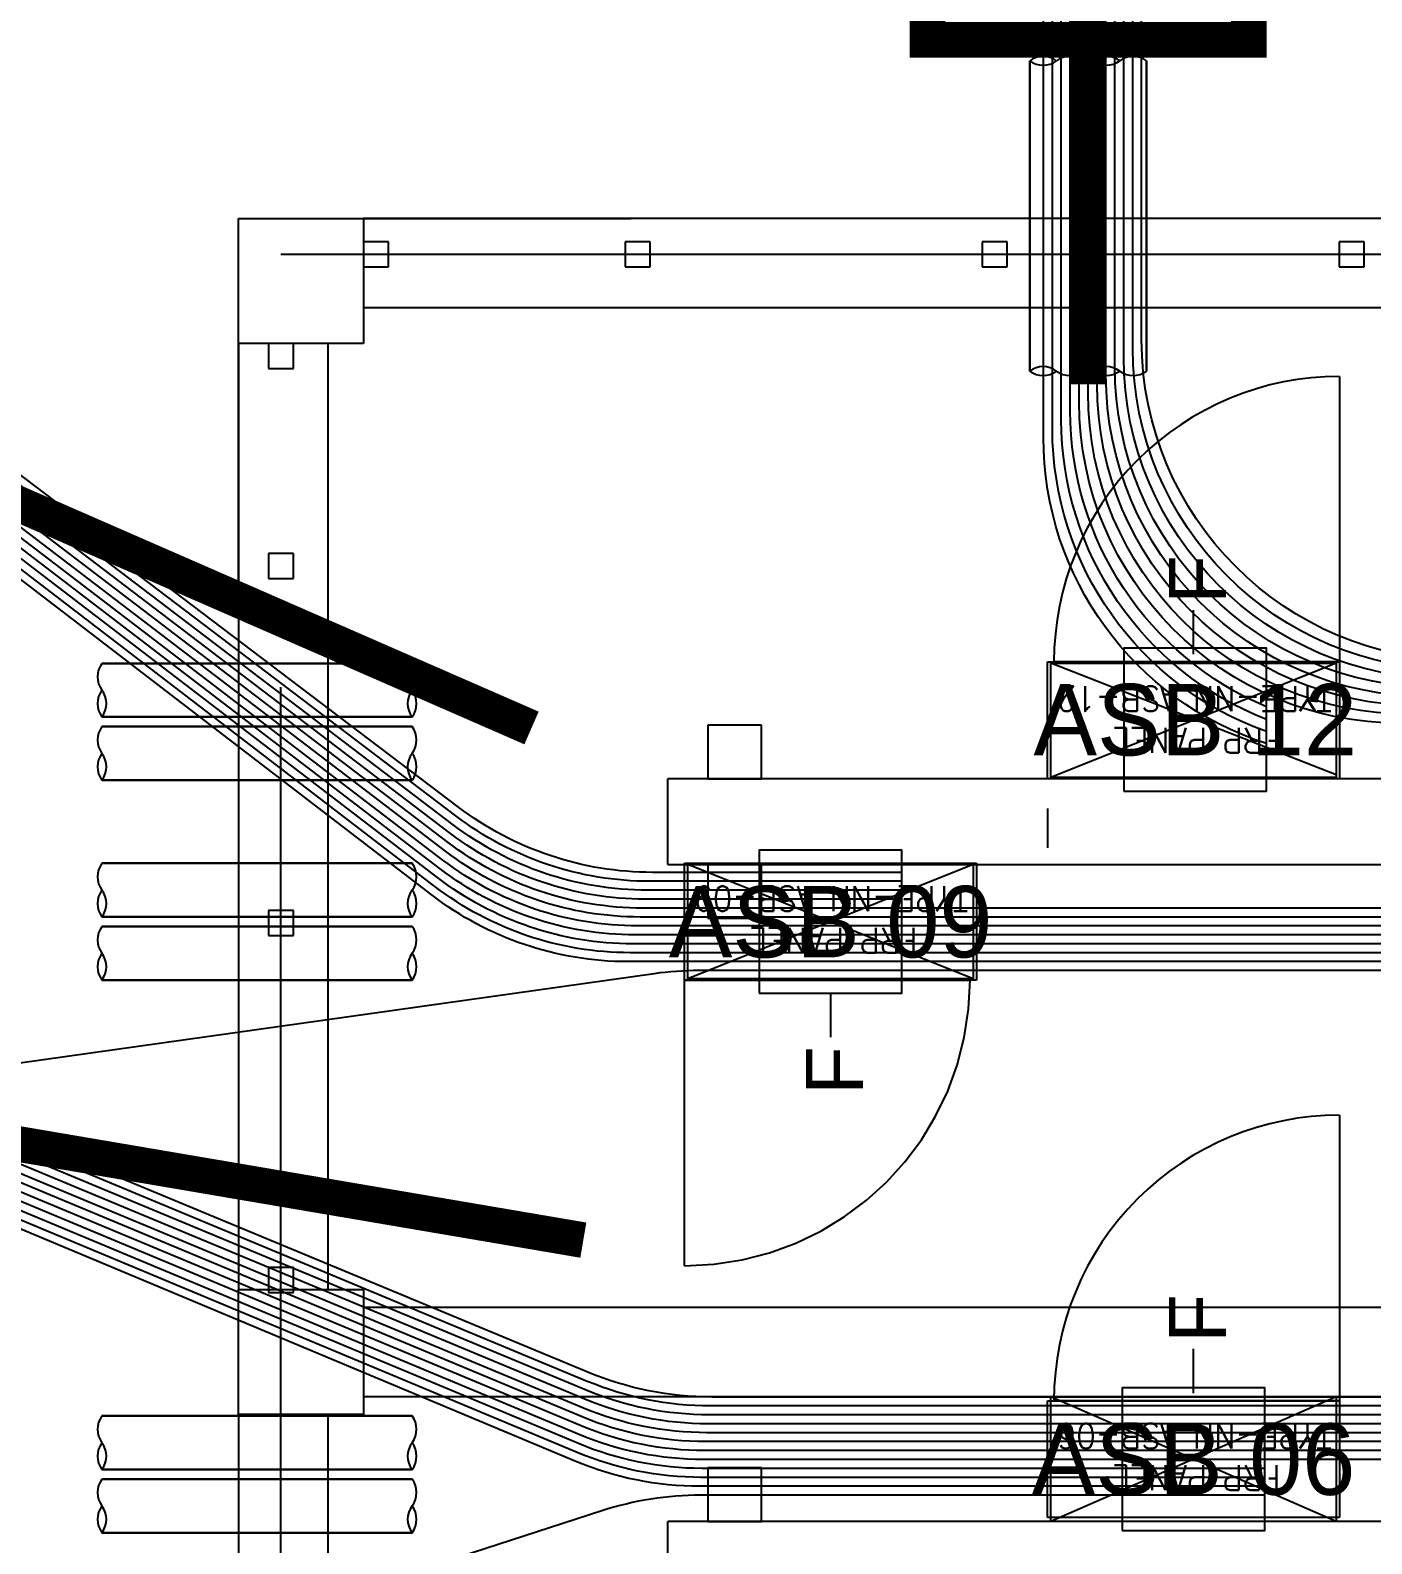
# Model space of a CAD drawing. Header units: metres. Extents: x 530797 to 531186, y 2675277 to 2675619.
# Drawn here: x 530979.702 to 530983.461, y 2675492.487 to 2675496.726 of the extents above; entities that cross this region are included whole.
import ezdxf
from ezdxf.enums import TextEntityAlignment as Align

# ---------------------------------------------------------------- set-up
doc = ezdxf.new("R2010")
doc.units = ezdxf.units.M
for name, pattern in [('DASHED', [0.75, 0.5, -0.25]), ('DASHED2', [0.375, 0.25, -0.125]), ('PHANTOM', [63.50000000000001, 31.75, -6.35, 6.35, -6.35, 6.35, -6.35])]:
    doc.linetypes.add(name, pattern=pattern)
for name, color, linetype in [('1', 5, 'Continuous'), ('Excavation', 7, 'Continuous'), ('IDT', 7, 'Continuous'), ('LT Cable(AG) INV to LT Panel BL-08', 2, 'Continuous'), ('Trench (AC)-BL08', 14, 'Continuous')]:
    doc.layers.add(name, color=color, linetype=linetype)
doc.styles.add('Arial', font='arial.ttf')
doc.styles.add('RomanS', font='romans.shx')
doc.styles.get("Standard").update_dxf_attribs({"font": 'Adani Regular.ttf'})

# ---------------------------------------------------------------- blocks, each defined once
blk = doc.blocks.new('ASB')
at = {"layer": '1', "color": 5}
blk.add_lwpolyline([(-0.2, -0.2), (0.2, -0.2), (0.2, 0.2), (-0.2, 0.2)], close=True, dxfattribs=at)
at = {"layer": '1', "color": 7}
blk.add_attdef('ID', text='', height=0.2, dxfattribs=at).set_placement((0, 0), align=Align.MIDDLE_CENTER)
blk = doc.blocks.new('IDT')
at = {"layer": 'IDT', "color": 8, "linetype": 'PHANTOM', "ltscale": 0.25}
for p, q in [((33.78305947702646, 18.31032447560767), (33.78305947702646, 9.160324475607581)), ((33.78305947702646, 9.160324475607581), (25.63305947702636, 9.160324475607581))]:
    blk.add_line(p, q, dxfattribs=at)
at = {"layer": 'IDT', "color": 8}
for p, q in [((33.6520331057757, 12.4101457710284), (33.6520331057757, 15.06014577102826)), ((33.9020331057757, 12.4101457710284), (33.9020331057757, 15.06014577102826)), ((32.69925086083848, 12.9496635550712), (32.69925086083848, 12.70966355596477)), ((26.80203310577579, 12.70966355596477), (32.69924909500176, 12.70966355596477)), ((30.81703310577566, 12.69840466349649), (31.63503310577542, 12.69840466349649)), ((30.81703310577566, 12.37140466349649), (30.81703310577566, 12.69840466349649)), ((30.82603310577568, 12.36014577102844), (30.82603310577568, 12.70966355596477)), ((30.82603310577568, 12.70966355596477), (31.62603310577586, 12.70966355596477)), ((30.82603310577568, 12.36014577102844), (31.62603310577586, 12.70966355596477)), ((30.82603310577568, 12.70966355596477), (31.62603310577586, 12.36014577102844)), ((31.62603310577586, 12.70966355596477), (31.62603310577586, 12.36014577102844)), ((31.63503310577542, 12.69840466349649), (31.63503310577542, 12.37140466349649)), ((32.43692632624405, 12.70965851179255), (32.43692632624405, 12.55965851179269)), ((32.58692632624414, 12.70965851179255), (32.43692632624405, 12.70965851179255)), ((32.58692632624414, 12.55965851179269), (32.58692632624414, 12.70965851179255)), ((32.43692632624405, 12.55965851179269), (32.58692632624414, 12.55965851179269)), ((33.55203310577579, 12.06014577102826), (33.55203310577579, 12.4101457710284)), ((33.55203310577579, 12.4101457710284), (33.9020331057757, 12.4101457710284)), ((33.9020331057757, 12.4101457710284), (33.9020331057757, 12.06014577102826)), ((29.9020331057757, 12.36014577102844), (33.55203310577579, 12.36014577102844)), ((31.63503310577542, 12.37140466349649), (30.81703310577566, 12.37140466349649)), ((31.62603310577586, 12.36014577102844), (30.82603310577568, 12.36014577102844)), ((29.9020331057757, 12.11014577102844), (33.55203310577579, 12.11014577102844)), ((33.9020331057757, 12.06014577102826), (33.55203310577579, 12.06014577102826)), ((33.6520331057757, 9.410145771028397), (33.6520331057757, 12.06014577102826)), ((33.7480594770266, 12.06854747735485), (33.7480594770266, 11.99854747735469)), ((33.81805947702631, 12.06854747735485), (33.7480594770266, 12.06854747735485)), ((33.81805947702631, 11.99854747735469), (33.81805947702631, 12.06854747735485)), ((33.9020331057757, 9.410145771028397), (33.9020331057757, 12.06014577102826)), ((33.7480594770266, 11.99854747735469), (33.81805947702631, 11.99854747735469)), ((31.83392632624444, 11.19316355596482), (32.65192632624419, 11.19316355596482)), ((31.83392632624444, 10.86616355596482), (31.83392632624444, 11.19316355596482)), ((32.65192632624419, 11.19316355596482), (32.65192632624419, 10.86616355596482)), ((31.84292632624445, 10.86966355596462), (31.84292632624445, 11.18966355596478)), ((31.84292632624445, 11.18966355596478), (32.64292632624418, 11.18966355596478)), ((31.84292632624445, 10.86966355596462), (32.64292632624418, 11.18966355596478)), ((31.84292632624445, 11.18966355596478), (32.64292632624418, 10.86966355596485)), ((32.64292632624418, 11.18966355596478), (32.64292632624418, 10.86966355596485)), ((33.7480594770266, 11.06854747735485), (33.7480594770266, 10.99854747735469)), ((33.81805947702631, 11.06854747735485), (33.7480594770266, 11.06854747735485)), ((33.81805947702631, 10.99854747735469), (33.81805947702631, 11.06854747735485)), ((32.4369263262445, 11.0196585117925), (32.4369263262445, 10.86965851179264)), ((32.58692632624414, 11.0196585117925), (32.4369263262445, 11.0196585117925)), ((32.58692632624414, 10.86965851179264), (32.58692632624414, 11.0196585117925)), ((33.7480594770266, 10.99854747735469), (33.81805947702631, 10.99854747735469)), ((32.69924909500176, 10.86966355596462), (26.80203310577579, 10.86965851179286)), ((32.65192632624419, 10.86616355596482), (31.83392632624444, 10.86616355596482)), ((32.64292632624418, 10.86966355596485), (31.84292632624445, 10.86966355596462)), ((32.4369263262445, 10.86965851179264), (32.58692632624414, 10.86965851179264)), ((32.69925243467858, 10.86966355596758), (32.69925243467858, 10.62966355685978)), ((31.63518662643108, 10.71242244929829), (31.63518662643108, 10.8226436008905)), ((26.80203310577579, 10.62966355685978), (32.69924909500176, 10.62966355685978)), ((30.81703310577566, 10.62928158855436), (31.63503310577542, 10.62928158855436)), ((30.81703310577566, 10.30228158855437), (30.81703310577566, 10.62928158855436)), ((30.82603310577568, 10.3057815885544), (30.82603310577568, 10.62578158855433)), ((30.82603310577568, 10.62578158855433), (31.62603310577586, 10.62578158855433)), ((30.82603310577568, 10.3057815885544), (31.62603310577586, 10.62578158855433)), ((30.82603310577568, 10.61801765194389), (31.62603310577586, 10.3057815885544)), ((31.62603310577586, 10.62578158855433), (31.62603310577586, 10.3057815885544)), ((31.63503310577542, 10.62928158855436), (31.63503310577542, 10.30228158855437)), ((32.4369263262445, 10.62965851268757), (32.4369263262445, 10.47965851268748)), ((32.58692632624414, 10.62965851268757), (32.4369263262445, 10.62965851268757)), ((32.58692632624414, 10.47965851268748), (32.58692632624414, 10.62965851268757)), ((32.4369263262445, 10.47965851268748), (32.58692632624414, 10.47965851268748)), ((31.63503310577542, 10.30228158855437), (30.81703310577566, 10.30228158855437)), ((31.62603310577586, 10.3057815885544), (30.82603310577568, 10.3057815885544)), ((33.7480594770266, 10.06854747735485), (33.7480594770266, 9.998547477354691)), ((33.81805947702631, 10.06854747735485), (33.7480594770266, 10.06854747735485)), ((33.81805947702631, 9.998547477354691), (33.81805947702631, 10.06854747735485)), ((33.7480594770266, 9.998547477354691), (33.81805947702631, 9.998547477354691)), ((33.7480594770266, 9.480145771028333), (33.7480594770266, 9.410145771028397)), ((33.81805947702631, 9.480145771028333), (33.7480594770266, 9.480145771028333)), ((33.81805947702631, 9.410145771028397), (33.81805947702631, 9.480145771028333)), ((33.55203310577579, 9.06014577102826), (33.55203310577579, 9.410145771028397)), ((33.55203310577579, 9.410145771028397), (33.9020331057757, 9.410145771028397)), ((33.7480594770266, 9.410145771028397), (33.81805947702631, 9.410145771028397)), ((33.9020331057757, 9.410145771028397), (33.9020331057757, 9.06014577102826)), ((29.9020331057757, 9.31014577102826), (33.55203310577579, 9.31014577102826)), ((30.7480594770266, 9.195324475607663), (30.7480594770266, 9.1253244756075)), ((30.81805947702631, 9.195324475607663), (30.7480594770266, 9.195324475607663)), ((30.81805947702631, 9.1253244756075), (30.81805947702631, 9.195324475607663)), ((31.7480594770266, 9.195324475607663), (31.7480594770266, 9.1253244756075)), ((31.81805947702631, 9.195324475607663), (31.7480594770266, 9.195324475607663)), ((31.81805947702631, 9.1253244756075), (31.81805947702631, 9.195324475607663)), ((32.7480594770266, 9.195324475607663), (32.7480594770266, 9.1253244756075)), ((32.81805947702631, 9.195324475607663), (32.7480594770266, 9.195324475607663)), ((32.81805947702631, 9.1253244756075), (32.81805947702631, 9.195324475607663)), ((33.48203310577563, 9.195324475607663), (33.48203310577563, 9.1253244756075)), ((33.55203310577579, 9.195324475607663), (33.48203310577563, 9.195324475607663)), ((33.55203310577579, 9.1253244756075), (33.55203310577579, 9.195324475607663)), ((30.7480594770266, 9.1253244756075), (30.81805947702631, 9.1253244756075)), ((31.7480594770266, 9.1253244756075), (31.81805947702631, 9.1253244756075)), ((32.7480594770266, 9.1253244756075), (32.81805947702631, 9.1253244756075)), ((33.48203310577563, 9.1253244756075), (33.55203310577579, 9.1253244756075)), ((29.9020331057757, 9.06014577102826), (33.55203310577579, 9.06014577102826)), ((33.9020331057757, 9.06014577102826), (33.55203310577579, 9.06014577102826))]:
    blk.add_line(p, q, dxfattribs=at)
at = {"layer": 'IDT', "color": 124}
for p, q in [((34.28454869628402, 12.74087170985524), (33.41546722306956, 12.74087170985524)), ((33.41546722306956, 12.74087170985524), (34.28454869628402, 12.74087170985524)), ((33.41546722306956, 12.59087170985538), (34.28454869628402, 12.59087170985538)), ((34.28454869628402, 12.59087170985538), (33.41546722306956, 12.59087170985538)), ((34.28454869628584, 12.56382425637355), (33.41546722307137, 12.56382425637355)), ((33.41546722307137, 12.56382425637355), (34.28454869628584, 12.56382425637355)), ((33.41546722307137, 12.41382425637346), (34.28454869628584, 12.41382425637346)), ((34.28454869628584, 12.41382425637346), (33.41546722307137, 12.41382425637346)), ((34.28454869628402, 11.19321100944774), (33.41546722306956, 11.19321100944774)), ((33.41546722306956, 11.19321100944774), (34.28454869628402, 11.19321100944774)), ((33.41546722306956, 11.04321100944787), (34.28454869628402, 11.04321100944787)), ((34.28454869628402, 11.04321100944787), (33.41546722306956, 11.04321100944787)), ((34.28454869628584, 11.01616355596605), (33.41546722307137, 11.01616355596605)), ((33.41546722307137, 11.01616355596605), (34.28454869628584, 11.01616355596605)), ((33.41546722307137, 10.86616355596618), (34.28454869628584, 10.86616355596618)), ((34.28454869628584, 10.86616355596618), (33.41546722307137, 10.86616355596618)), ((34.28454869628402, 10.63321101034273), (33.41546722306956, 10.63321101034273)), ((33.41546722306956, 10.63321101034273), (34.28454869628402, 10.63321101034273)), ((33.41546722306956, 10.48321101034287), (34.28454869628402, 10.48321101034287)), ((34.28454869628402, 10.48321101034287), (33.41546722306956, 10.48321101034287)), ((34.28454869628584, 10.45616355686104), (33.41546722307137, 10.45616355686104)), ((33.41546722307137, 10.45616355686104), (34.28454869628584, 10.45616355686104)), ((33.41546722307137, 10.30616355686118), (34.28454869628584, 10.30616355686118)), ((34.28454869628584, 10.30616355686118), (33.41546722307137, 10.30616355686118)), ((31.3578251571378, 9.487376799342314), (31.3578251571378, 8.61829532612785)), ((31.3578251571378, 8.61829532612785), (31.3578251571378, 9.487376799342314)), ((31.50782515713789, 8.61829532612785), (31.50782515713789, 9.487376799342314)), ((31.50782515713789, 9.487376799342314), (31.50782515713789, 8.61829532612785)), ((31.53487261061926, 9.487376799344133), (31.53487261061926, 8.618295326129669)), ((31.53487261061926, 8.618295326129669), (31.53487261061926, 9.487376799344133)), ((31.68487261061935, 8.618295326129669), (31.68487261061935, 9.487376799344133)), ((31.68487261061935, 9.487376799344133), (31.68487261061935, 8.618295326129669))]:
    blk.add_line(p, q, dxfattribs=at)
at = {"layer": 'IDT', "color": 7}
for p, q in [((30.81703310577566, 12.69840466349649), (31.63503310577542, 12.69840466349649)), ((30.81703310577566, 12.37140466349649), (30.81703310577566, 12.69840466349649)), ((31.63503310577542, 12.69840466349649), (31.63503310577542, 12.37140466349649)), ((31.63503310577542, 12.37140466349649), (30.81703310577566, 12.37140466349649)), ((31.22603310577577, 12.34967818498797), (31.22603310577577, 12.2985224137982)), ((31.22603310577577, 12.2985224137982), (31.22603310577577, 12.2259999454792)), ((32.24292632624409, 11.28019625131731), (32.24292632624409, 11.35271871963653)), ((32.24292632624409, 11.22904048012776), (32.24292632624409, 11.28019625131731)), ((31.83392632624444, 11.19316355596482), (32.65192632624419, 11.19316355596482)), ((31.83392632624444, 10.86616355596482), (31.83392632624444, 11.19316355596482)), ((32.65192632624419, 11.19316355596482), (32.65192632624419, 10.86616355596482)), ((32.65192632624419, 10.86616355596482), (31.83392632624444, 10.86616355596482)), ((30.81703310577566, 10.62928158855436), (31.63503310577542, 10.62928158855436)), ((30.81703310577566, 10.30228158855437), (30.81703310577566, 10.62928158855436)), ((31.63503310577542, 10.62928158855436), (31.63503310577542, 10.30228158855437)), ((31.63503310577542, 10.30228158855437), (30.81703310577566, 10.30228158855437)), ((31.22603310577577, 10.28055511004584), (31.22603310577577, 10.22939933885607)), ((31.22603310577577, 10.22939933885607), (31.22603310577577, 10.15687687053685))]:
    blk.add_line(p, q, dxfattribs=at)
at = {"layer": 'IDT', "color": 8, "linetype": 'DASHED', "ltscale": 5}
for p, q in [((30.81703310577566, 11.57139961932478), (30.81703310577566, 12.37139961932451)), ((30.81703310577566, 12.37139961932451), (30.86086872221384, 12.37139961932451)), ((30.86086872221384, 12.37139961932451), (31.61703310577539, 12.37139961932451)), ((32.65192632624419, 11.99316355596454), (32.65192632624419, 11.19316355596482)), ((32.60809070980602, 11.19316355596482), (31.85192632624447, 11.19316355596482)), ((32.65192632624419, 11.19316355596482), (32.60809070980602, 11.19316355596482)), ((30.81703310577566, 9.502281588554638), (30.81703310577566, 10.30228158855437)), ((30.81703310577566, 10.30228158855437), (30.86086872221384, 10.30228158855437)), ((30.86086872221384, 10.30228158855437), (31.61703310577539, 10.30228158855437))]:
    blk.add_line(p, q, dxfattribs=at)
at = {"layer": 'IDT', "color": 8, "linetype": 'DASHED2', "ltscale": 5}
for p, q in [((33.9020331057757, 10.1601457710284), (33.9020331057757, 9.06014577102826)), ((33.9020331057757, 9.06014577102826), (32.80203310577579, 9.06014577102826))]:
    blk.add_line(p, q, dxfattribs=at)
at = {"layer": 'IDT', "color": 124}
for centre, radius, start, end in [((33.46528137758176, 12.70337170985579), 0.06235142331725626, 143.0276363458421, 216.9723636541578), ((33.36565306855007, 12.70337170985465), 0.06235142332423081, 323.0276363719184, 36.97236362808165), ((34.33436285080396, 12.70337170985465), 0.06235142332423081, 143.0276363719183, 216.9723636280808), ((34.23473454177227, 12.70337170985579), 0.06235142331725626, 323.0276363458421, 36.9723636541579), ((33.46528137758449, 12.6283717098546), 0.06235142331974031, 143.0276363562435, 216.9723636280808), ((34.23473454176909, 12.6283717098546), 0.06235142331974031, 323.0276363719184, 36.9723636437565), ((33.46528137758358, 12.52632425637387), 0.06235142331725626, 143.0276363458421, 216.9723636541578), ((33.36565306855189, 12.52632425637296), 0.06235142332423081, 323.0276363719184, 36.97236362808165), ((34.33436285080577, 12.52632425637296), 0.06235142332423081, 143.0276363719183, 216.9723636280808), ((34.23473454177409, 12.52632425637387), 0.06235142331725626, 323.0276363458421, 36.9723636541579), ((33.46528137758631, 12.45132425637291), 0.06235142331974031, 143.0276363562435, 216.9723636280808), ((34.23473454177091, 12.45132425637291), 0.06235142331974031, 323.0276363719184, 36.9723636437565), ((33.46528137758176, 11.15571100944828), 0.06235142331725626, 143.0276363458421, 216.9723636541578), ((33.36565306855007, 11.15571100944715), 0.06235142332423081, 323.0276363719184, 36.97236362808165), ((34.33436285080396, 11.15571100944715), 0.06235142332423081, 143.0276363719183, 216.9723636280808), ((34.23473454177227, 11.15571100944828), 0.06235142331725626, 323.0276363458421, 36.9723636541579), ((33.46528137758449, 11.0807110094471), 0.06235142331974031, 143.0276363562435, 216.9723636280808), ((34.23473454176909, 11.0807110094471), 0.06235142331974031, 323.0276363719184, 36.9723636437565), ((33.46528137758358, 10.97866355596659), 0.06235142331725626, 143.0276363458421, 216.9723636541578), ((33.36565306855189, 10.97866355596545), 0.06235142332423081, 323.0276363719184, 36.97236362808165), ((34.33436285080577, 10.97866355596545), 0.06235142332423081, 143.0276363719183, 216.9723636280808), ((34.23473454177409, 10.97866355596659), 0.06235142331725626, 323.0276363458421, 36.9723636541579), ((33.46528137758631, 10.90366355596541), 0.06235142331974031, 143.0276363562435, 216.9723636280808), ((34.23473454177091, 10.90366355596541), 0.06235142331974031, 323.0276363719184, 36.9723636437565), ((33.46528137758176, 10.59571101034328), 0.06235142331725626, 143.0276363458421, 216.9723636541578), ((33.36565306855007, 10.59571101034214), 0.06235142332423081, 323.0276363719184, 36.97236362808165), ((34.33436285080396, 10.59571101034214), 0.06235142332423081, 143.0276363719183, 216.9723636280808), ((34.23473454177227, 10.59571101034328), 0.06235142331725626, 323.0276363458421, 36.9723636541579), ((33.46528137758449, 10.5207110103421), 0.06235142331974031, 143.0276363562435, 216.9723636280808), ((34.23473454176909, 10.5207110103421), 0.06235142331974031, 323.0276363719184, 36.9723636437565), ((33.46528137758358, 10.41866355686159), 0.06235142331725626, 143.0276363458421, 216.9723636541578), ((33.36565306855189, 10.41866355686045), 0.06235142332423081, 323.0276363719184, 36.97236362808165), ((34.33436285080577, 10.41866355686045), 0.06235142332423081, 143.0276363719183, 216.9723636280808), ((34.23473454177409, 10.41866355686159), 0.06235142331725626, 323.0276363458421, 36.9723636541579), ((33.46528137758631, 10.34366355686041), 0.06235142331974031, 143.0276363562435, 216.9723636280808), ((34.23473454177091, 10.34366355686041), 0.06235142331974031, 323.0276363719184, 36.9723636437565), ((31.39532515713725, 9.43756264482738), 0.06235142331974176, 53.02763635368521, 126.9723636463148), ((31.47032515713798, 9.437562644830336), 0.06235142331725626, 53.02763635368521, 126.9723636463148), ((31.57237261061871, 9.4375626448292), 0.06235142331974176, 53.02763635368521, 126.9723636463148), ((31.6473726106199, 9.437562644832155), 0.06235142331725626, 53.02763635368521, 126.9723636463148), ((31.47032515713707, 9.537190953862023), 0.06235142332423227, 233.0276363536852, 306.9723636463148), ((31.64737261061853, 9.537190953863842), 0.06235142332423227, 233.0276363536852, 306.9723636463148), ((31.39532515713725, 8.668109480642784), 0.06235142331974176, 233.0276363536852, 306.9723636463148), ((31.47032515713707, 8.568481171608141), 0.06235142332423227, 53.02763635368521, 126.9723636463148), ((31.47032515713798, 8.668109480639828), 0.06235142331725626, 233.0276363536852, 306.9723636463148), ((31.57237261061871, 8.668109480644603), 0.06235142331974176, 233.0276363536852, 306.9723636463148), ((31.64737261061853, 8.56848117160996), 0.06235142332423227, 53.02763635368521, 126.9723636463148), ((31.6473726106199, 8.668109480641647), 0.06235142331725626, 233.0276363536852, 306.9723636463148)]:
    blk.add_arc(centre, radius, start, end, dxfattribs=at)
at = {"layer": 'IDT', "color": 8, "linetype": 'DASHED', "ltscale": 5}
for centre, start, end in [((30.81703310577566, 12.37139961932451), 270, 0), ((32.65192632624419, 11.19316355596482), 90, 180), ((30.81703310577566, 10.30228158855437), 270, 0)]:
    blk.add_arc(centre, 0.7999999999996508, start, end, dxfattribs=at)
at = {"layer": 'IDT', "color": 7, "style": 'RomanS', "width": 0.9}
for s, p in [('FRP PANEL', (30.98284958396223, 12.55210189903789)), ('TYPE-NN ASB-06', (30.83869958396215, 12.43543523237111)), ('FRP PANEL', (31.99974280443055, 11.04686079150622)), ('TYPE-NN ASB-09', (31.85709280443078, 10.93019412483943)), ('FRP PANEL', (30.98284958396223, 10.48686079240099)), ('TYPE-NN ASB-12', (30.83869958396215, 10.37019412573443))]:
    blk.add_text(s, height=0.07, dxfattribs=at).set_placement(p)
at = {"layer": 'IDT', "color": 7, "style": 'Arial'}
for p in [(31.13484584907772, 12.20885584658879), (32.15173906954604, 11.51447400542986), (31.13484584907772, 10.13973277164666)]:
    blk.add_text('F', height=0.16, rotation=270, dxfattribs=at).set_placement(p)

msp = doc.modelspace()

# ---------------------------------------------------------------- linework, layer by layer
at = {"layer": 'Excavation', "const_width": 0.1}
for points in [[(530981.1064020945, 2675494.771768927), (530979.2662826142, 2675495.575132983), (530972.341284369, 2675495.575132983), (530972.341284369, 2675507.916203433)], [(530982.6659354838, 2675495.734471424), (530982.6659354838, 2675499.238423511), (530975.3486116267, 2675505.753225982), (530975.3486116268, 2675507.916203433)], [(530981.2515327956, 2675493.337358071), (530979.2662826141, 2675493.675132983), (530972.3412843688, 2675493.675132984), (530972.3412843688, 2675462.907948984)]]:
    msp.add_lwpolyline(points, dxfattribs=at)
at = {"layer": 'LT Cable(AG) INV to LT Panel BL-08'}
for points in [[(530982.1443580415, 2675494.342362981), (530981.4385594063, 2675494.34236298, -0.1637198287159359), (530980.894522004, 2675494.525408795), (530979.4619728238, 2675495.612452221, 0.1032748659291951), (530979.1018711368, 2675495.687632983), (530973.3537843692, 2675495.687632983, -0.4142135623936106), (530972.453784369, 2675496.587632983), (530972.453784369, 2675507.872862782, -0.02139299530927985), (530972.4570765088, 2675507.949771906), (530972.5004922289, 2675508.455969552, 0.02139299530528766), (530972.5037843686, 2675508.532878676), (530972.5037843687, 2675610.592487811, 0.4142135623734262), (530971.6037843687, 2675611.492487811), (530864.4575845184, 2675611.492487811, -0.414213562373095), (530863.5575845183, 2675612.39248781), (530863.5575845183, 2675612.729769276)], [(530982.1443580415, 2675494.367362981), (530981.4454986873, 2675494.367362981, -0.1635715615993584), (530980.9018754886, 2675494.550094678), (530979.4671922356, 2675495.637452221, 0.1032748659037654), (530979.1070905488, 2675495.712632983), (530973.378784369, 2675495.712632983, -0.414213562373095), (530972.478784369, 2675496.612632983), (530972.478784369, 2675507.871792642, -0.02139299537587195), (530972.4820765087, 2675507.948701766), (530972.5254922289, 2675508.454899412, 0.02139299537685584), (530972.5287843687, 2675508.531808536), (530972.5287843687, 2675610.617487811, 0.414213562373095), (530971.6287843686, 2675611.517487811), (530961.6335845183, 2675611.517487811, -0.414213562373095), (530960.7335845183, 2675612.417487811), (530960.7335845183, 2675612.729769276)], [(530982.1443580415, 2675494.292362981), (530981.4246654856, 2675494.292362981, -0.1640185222339636), (530980.8797942541, 2675494.476042284), (530979.4515339998, 2675495.562452221, 0.1032748659456602), (530979.0914323127, 2675495.637632983), (530973.3037843691, 2675495.637632983, -0.4142135623934891), (530972.403784369, 2675496.537632983), (530972.403784369, 2675507.875003061, -0.02139299535886178), (530972.4070765087, 2675507.951912185), (530972.450492229, 2675508.458109831, 0.02139299535864674), (530972.4537843687, 2675508.535018955), (530972.4537843687, 2675580.542487811, 0.414213562373095), (530971.5537843687, 2675581.442487811), (530864.4575845184, 2675581.442487811, -0.414213562373095), (530863.5575845183, 2675582.342487811), (530863.5575845183, 2675582.729769276)], [(530982.1443580415, 2675494.317362981), (530981.4316150127, 2675494.317362981, -0.1638688138883609), (530980.8871616031, 2675494.500724659), (530979.4567534118, 2675495.587452221, 0.1032748659374062), (530979.0966517248, 2675495.662632983), (530973.3287843692, 2675495.662632983, -0.4142135623935497), (530972.428784369, 2675496.562632983), (530972.428784369, 2675507.873932921, -0.02139299535886178), (530972.4320765088, 2675507.950842045), (530972.475492229, 2675508.457039692, 0.02139299535864674), (530972.4787843687, 2675508.533948815), (530972.4787843687, 2675580.567487811, 0.414213562373095), (530971.5787843687, 2675581.467487811), (530961.6335845183, 2675581.467487811, -0.414213562373095), (530960.7335845183, 2675582.367487811), (530960.7335845183, 2675582.729769276)], [(530984.135251262, 2675494.242362981), (530981.4107509418, 2675494.242362981, -0.1643201294366655), (530980.8650385767, 2675494.426682875), (530979.4410951759, 2675495.512452221, 0.1032748659622984), (530979.0809934888, 2675495.587632983), (530973.2537843691, 2675495.587632983, -0.4142135623933694), (530972.353784369, 2675496.487632983), (530972.353784369, 2675507.877143339, -0.02139299540844348), (530972.3570765087, 2675507.954052464), (530972.400492229, 2675508.46025011, 0.02139299541230105), (530972.4037843688, 2675508.537159234), (530972.4037843687, 2675557.992487811, 0.4142135623724179), (530971.5037843686, 2675558.892487811), (530864.4575845184, 2675558.892487811, -0.414213562373095), (530863.5575845183, 2675559.792487811), (530863.5575845183, 2675560.229769276)], [(530984.135251262, 2675494.267362981), (530981.4177108022, 2675494.267362981, -0.1641689590569247), (530980.8724199225, 2675494.451361685), (530979.4463145877, 2675495.537452221, 0.1032748659539574), (530979.0862129007, 2675495.612632983), (530973.2787843691, 2675495.612632983, -0.414213562393429), (530972.378784369, 2675496.512632983), (530972.378784369, 2675507.8760732, -0.02139299535886178), (530972.3820765087, 2675507.952982324), (530972.4254922289, 2675508.45917997, 0.02139299535864674), (530972.4287843687, 2675508.536089094), (530972.4287843687, 2675558.017487811, 0.414213562373095), (530971.5287843687, 2675558.917487811), (530961.6335845183, 2675558.917487811, -0.414213562373095), (530960.7335845183, 2675559.817487811), (530960.7335845183, 2675560.229769276)], [(530984.135251262, 2675494.192362981), (530981.3968156022, 2675494.192362981, -0.1646246922317092), (530980.850254707, 2675494.377330683), (530979.430656352, 2675495.462452221, 0.1032748659251984), (530979.070554665, 2675495.537632983), (530973.2037843692, 2675495.537632983, -0.4142135623932508), (530972.303784369, 2675496.437632983), (530972.303784369, 2675507.879283619, -0.02139299535886178), (530972.3070765088, 2675507.956192743), (530972.350492229, 2675508.462390389, 0.02139299535864674), (530972.3537843687, 2675508.539299513), (530972.3537843687, 2675535.442487811, 0.414213562373095), (530971.4537843687, 2675536.342487811), (530864.4575845184, 2675536.342487811, -0.414213562373095), (530863.5575845183, 2675537.242487811), (530863.5575845183, 2675537.729769276)], [(530984.135251262, 2675494.217362981), (530981.4037858826, 2675494.217362981, -0.1644720387174907), (530980.8576501828, 2675494.402005869), (530979.4358757639, 2675495.487452221, 0.1032748659169098), (530979.075774077, 2675495.562632983), (530973.2287843692, 2675495.562632983, -0.4142135623933099), (530972.328784369, 2675496.462632983), (530972.328784369, 2675507.87821348, -0.02139299530927985), (530972.3320765088, 2675507.955122604), (530972.3754922289, 2675508.46132025, 0.02139299530452547), (530972.3787843686, 2675508.538229374), (530972.3787843687, 2675535.467487811, 0.4142135623743203), (530971.4787843687, 2675536.367487811), (530929.2415845183, 2675536.367487811, -0.414213562373095), (530928.3415845183, 2675537.26748781), (530928.3415845183, 2675537.729769276)], [(530986.2922512619, 2675494.167362981), (530981.3898400792, 2675494.167362981, -0.164778095421002), (530980.8428521162, 2675494.35265733), (530979.42543694, 2675495.437452221, 0.1032748659335312), (530979.065335253, 2675495.512632983), (530973.1787843691, 2675495.512632983, -0.414213562393192), (530972.278784369, 2675496.412632983), (530972.278784369, 2675507.880353759, -0.02139299535886178), (530972.2820765087, 2675507.957262882), (530972.325492229, 2675508.463460529, 0.02139299535864674), (530972.3287843687, 2675508.540369653), (530972.3287843687, 2675512.917487811, 0.414213562373095), (530971.4287843687, 2675513.817487811), (530958.2367843688, 2675513.817487811, 0.414213562373095), (530957.3367843687, 2675512.917487811), (530957.3367843687, 2675507.217487811, -0.414213562373095), (530956.4367843687, 2675506.317487811), (530864.4575845184, 2675506.317487811, -0.414213562373095), (530863.5575845183, 2675507.217487811), (530863.5575845183, 2675507.729769276)], [(530986.2922512619, 2675494.142362982), (530981.3828592903, 2675494.142362981, -0.1649322536490661), (530980.8354423755, 2675494.327985825), (530979.420217528, 2675495.412452221, 0.1032748659419083), (530979.060115841, 2675495.487632983), (530973.1537843691, 2675495.487632983, -0.4142135623931337), (530972.253784369, 2675496.387632983), (530972.253784369, 2675507.881423898, -0.02139299535886178), (530972.2570765087, 2675507.958333022), (530972.3004922289, 2675508.464530668, 0.02139299535864674), (530972.3037843687, 2675508.541439792), (530972.3037843687, 2675512.892487811, 0.414213562373095), (530971.4037843687, 2675513.792487811), (530958.2617843688, 2675513.792487811, 0.414213562373095), (530957.3617843688, 2675512.892487811), (530957.3617843688, 2675484.692487811, -0.414213562373095), (530956.4617843687, 2675483.792487811), (530929.2415845183, 2675483.792487811, -0.414213562373095), (530928.3415845183, 2675484.692487811), (530928.3415845183, 2675485.229769276)], [(530986.2922512619, 2675494.117362982), (530981.3758732154, 2675494.117362982, -0.1650871723631405), (530980.8280254523, 2675494.303316184), (530979.4149981161, 2675495.387452221, 0.1032748659503297), (530979.0548964291, 2675495.462632983), (530973.1287843691, 2675495.462632983, -0.4142135623930754), (530972.228784369, 2675496.362632983), (530972.228784369, 2675507.882494037, -0.02139299540844348), (530972.2320765087, 2675507.959403161), (530972.275492229, 2675508.465600808, 0.02139299541725513), (530972.2787843688, 2675508.542509932), (530972.2787843687, 2675512.867487811, 0.4142135623665691), (530971.3787843686, 2675513.767487811), (530958.2867843688, 2675513.767487811, 0.414213562373095), (530957.3867843688, 2675512.867487811), (530957.3867843688, 2675484.667487811, -0.414213562373095), (530956.4867843688, 2675483.767487811), (530864.4575845184, 2675483.767487811, -0.414213562373095), (530863.5575845183, 2675484.667487811), (530863.5575845183, 2675485.229769276)], [(530986.2922512619, 2675494.092362982), (530981.57570459, 2675494.092362982, 0.03506971114379916), (530981.449918499, 2675494.083529554), (530979.5046994949, 2675493.808966411, -0.03506971116265765), (530979.3789134038, 2675493.800132983), (530973.1162843689, 2675493.800132984, 0.4142135623926223), (530972.2162843688, 2675492.900132984), (530972.2162843688, 2675462.941517144, 0.02164672809067397), (530972.2196549913, 2675462.863698385), (530972.2629137462, 2675462.365270105, -0.02164672809021689), (530972.2662843687, 2675462.287451345), (530972.2662843687, 2675454.904987811, -0.414213562373095), (530971.3662843687, 2675454.004987811), (530896.8495845183, 2675454.004987811, -0.414213562373095), (530895.9495845183, 2675454.904987811), (530895.9495845183, 2675455.229769276)], [(530987.176251262, 2675492.897986353), (530981.6113240218, 2675492.897986353, -0.09868705016838453), (530981.2662645854, 2675492.966761963), (530979.3496698496, 2675493.762382385, 0.04215704709383866), (530979.1987112492, 2675493.775132983), (530973.1412843689, 2675493.775132984, 0.4142135623926984), (530972.2412843688, 2675492.875132984), (530972.2412843688, 2675462.942599989, 0.02164672809067397), (530972.2446549913, 2675462.864781229), (530972.2879137462, 2675462.366352949, -0.02164672809021689), (530972.2912843687, 2675462.28853419), (530972.2912843687, 2675454.879987811, -0.414213562373095), (530971.3912843687, 2675453.979987811), (530832.0655845184, 2675453.979987811, -0.414213562373095), (530831.1655845183, 2675454.879987811), (530831.1655845183, 2675455.229769276)], [(530987.176251262, 2675492.847986353), (530981.6046445091, 2675492.847986353, -0.09880174676580972), (530981.2592074365, 2675492.91691883), (530979.3454466393, 2675493.712382386, 0.04215704714770877), (530979.1944880387, 2675493.725132984), (530973.1912843687, 2675493.725132984, 0.414213562373095), (530972.2912843687, 2675492.825132984), (530972.2912843687, 2675462.944765676, 0.02164672809067397), (530972.2946549912, 2675462.866946916), (530972.3379137461, 2675462.368518637, -0.02164672809021689), (530972.3412843687, 2675462.290699877), (530972.3412843687, 2675424.82998781, -0.414213562373095), (530971.4412843686, 2675423.929987811), (530864.4575845184, 2675423.929987811, -0.414213562373095), (530863.5575845183, 2675424.82998781), (530863.5575845183, 2675425.229769276)], [(530987.176251262, 2675492.872986353), (530981.6079847512, 2675492.872986353, -0.0987443412444648), (530981.2627366751, 2675492.941840297), (530979.3475582445, 2675493.737382385, 0.0421570470685084), (530979.196599644, 2675493.750132983), (530973.166284369, 2675493.750132984, 0.4142135624124551), (530972.2662843688, 2675492.850132984), (530972.2662843688, 2675462.943682832, 0.02164672804050947), (530972.2696549913, 2675462.865864072), (530972.3129137461, 2675462.367435793, -0.02164672803566746), (530972.3162843686, 2675462.289617034), (530972.3162843687, 2675424.854987811, -0.4142135623739844), (530971.4162843687, 2675423.954987811), (530961.6335845183, 2675423.954987811, -0.414213562373095), (530960.7335845183, 2675424.854987811), (530960.7335845183, 2675425.229769276)], [(530987.176251262, 2675492.822986353), (530981.6013032943, 2675492.822986353, -0.09885926698368519), (530981.2556768674, 2675492.891997561), (530979.3433350342, 2675493.687382385, 0.04215704711990809), (530979.1923764336, 2675493.700132983), (530973.2162843689, 2675493.700132984, 0.4142135623929303), (530972.3162843687, 2675492.800132984), (530972.3162843687, 2675462.94584852, 0.02164672807325884), (530972.3196549913, 2675462.86802976), (530972.3629137462, 2675462.36960148, -0.02164672807154286), (530972.3662843687, 2675462.29178272), (530972.3662843687, 2675394.804987811, -0.414213562373095), (530971.4662843687, 2675393.904987811), (530961.6335845183, 2675393.904987811, -0.414213562373095), (530960.7335845183, 2675394.804987811), (530960.7335845183, 2675395.229769276)], [(530985.2352512619, 2675492.797986353), (530981.5979611069, 2675492.797986353, -0.09891690223425818), (530981.2521449673, 2675492.867076492), (530979.3412234291, 2675493.662382385, 0.04215704710879336), (530979.1902648285, 2675493.675132983), (530973.2412843689, 2675493.675132984, 0.4142135623930087), (530972.3412843688, 2675492.775132984), (530972.3412843688, 2675462.946931364, 0.02164672809067397), (530972.3446549913, 2675462.869112604), (530972.3879137462, 2675462.370684324, -0.02164672809021689), (530972.3912843687, 2675462.292865565), (530972.3912843687, 2675394.779987811, -0.414213562373095), (530971.4912843687, 2675393.879987811), (530864.4575845184, 2675393.879987811, -0.414213562373095), (530863.5575845183, 2675394.779987811), (530863.5575845183, 2675395.229769276)], [(530985.2352512619, 2675492.772986353), (530981.5946179451, 2675492.772986353, -0.09897465291918844), (530981.2486117331, 2675492.842155624), (530979.3391118239, 2675493.637382385, 0.04215704709765505), (530979.1881532235, 2675493.650132983), (530973.2662843689, 2675493.650132984, 0.4142135623930879), (530972.3662843688, 2675492.750132984), (530972.3662843688, 2675462.948014207, 0.02164672810808909), (530972.3696549913, 2675462.870195447), (530972.4129137462, 2675462.371767168, -0.02164672810889088), (530972.4162843687, 2675462.293948409), (530972.4162843687, 2675364.754987811, -0.414213562373095), (530971.5162843687, 2675363.854987811), (530961.6335845183, 2675363.854987811, -0.414213562373095), (530960.7335845183, 2675364.754987811), (530960.7335845183, 2675365.229769276)], [(530985.2352512619, 2675492.747986353), (530981.591273807, 2675492.747986353, -0.09903251934888661), (530981.2450771618, 2675492.817234957), (530979.3370002188, 2675493.612382385, 0.04215704706951938), (530979.1860416183, 2675493.625132983), (530973.291284369, 2675493.625132984, 0.4142135624132403), (530972.3912843688, 2675492.725132984), (530972.3912843688, 2675462.949097051, 0.02164672809067397), (530972.3946549913, 2675462.871278292), (530972.4379137462, 2675462.372850012, -0.02164672809021689), (530972.4412843687, 2675462.295031252), (530972.4412843687, 2675364.729987811, -0.414213562373095), (530971.5412843687, 2675363.829987811), (530864.4575845184, 2675363.829987811, -0.414213562373095), (530863.5575845183, 2675364.729987811), (530863.5575845183, 2675365.229769276)], [(530985.2352512619, 2675492.722986354), (530981.5879286923, 2675492.722986354, -0.09909050198413684), (530981.2415412521, 2675492.792314492), (530979.3348886137, 2675493.587382386, 0.04215704714961974), (530979.183930013, 2675493.600132984), (530973.3162843687, 2675493.600132984, 0.414213562373095), (530972.4162843687, 2675492.700132984), (530972.4162843687, 2675462.950179895, 0.02164672814083835), (530972.4196549912, 2675462.872361135), (530972.4629137462, 2675462.373932856, -0.02164672814427021), (530972.4662843688, 2675462.296114096), (530972.4662843687, 2675351.553026041, -0.02246883751089711), (530972.4626531256, 2675351.472260631), (530972.4199156117, 2675350.997941583, 0.02246883750424296), (530972.4162843687, 2675350.917176173), (530972.4162843687, 2675328.314636766, 0.02164672814083835), (530972.4196549912, 2675328.236818006), (530972.4629137462, 2675327.738389727, -0.02164672814578349), (530972.4662843688, 2675327.660570967), (530972.4662843687, 2675312.20498781, -0.4142135623710103), (530971.5662843686, 2675311.304987811), (530961.6335845183, 2675311.304987811, -0.414213562373095), (530960.7335845183, 2675312.20498781), (530960.7335845183, 2675312.729769276)], [(530983.161251262, 2675492.69798131), (530981.5845825999, 2675492.697986354, -0.09914860101156721), (530981.2380040021, 2675492.76739423), (530979.3327770085, 2675493.562382385, 0.04215704712386795), (530979.181818408, 2675493.575132983), (530973.3412843689, 2675493.575132984, 0.4142135623933291), (530972.4412843687, 2675492.675132984), (530972.4412843687, 2675462.951262739, 0.02164672809067397), (530972.4446549913, 2675462.873443979), (530972.4879137462, 2675462.375015699, -0.02164672809021689), (530972.4912843687, 2675462.29719694), (530972.4912843687, 2675351.551902031, -0.0224688375299195), (530972.4876531257, 2675351.471136621), (530972.4449156118, 2675350.996817574, 0.02246883752447177), (530972.4412843687, 2675350.916052164), (530972.4412843687, 2675328.31571961, 0.02164672809067397), (530972.4446549913, 2675328.23790085), (530972.4879137462, 2675327.73947257, -0.02164672809021689), (530972.4912843687, 2675327.661653811), (530972.4912843687, 2675312.179987811, -0.414213562373095), (530971.5912843687, 2675311.279987811), (530864.4575845184, 2675311.279987811, -0.414213562373095), (530863.5575845183, 2675312.179987811), (530863.5575845183, 2675312.729769276)], [(530983.161251262, 2675492.67298131), (530981.5812355313, 2675492.672986354, -0.09920681674200299), (530981.2344654124, 2675492.742474171), (530979.3306654034, 2675493.537382385, 0.04215704711269728), (530979.1797068028, 2675493.550132983), (530973.3662843689, 2675493.550132984, 0.4142135623934109), (530972.4662843688, 2675492.650132984), (530972.4662843688, 2675462.952345583, 0.02164672809067397), (530972.4696549913, 2675462.874526823), (530972.5129137462, 2675462.376098543, -0.02164672809021689), (530972.5162843687, 2675462.298279784), (530972.5162843687, 2675351.550778022, -0.02246883749240012), (530972.5126531257, 2675351.470012612), (530972.4699156118, 2675350.995693564, 0.02246883748401415), (530972.4662843688, 2675350.914928154), (530972.4662843688, 2675328.316802454, 0.02164672809067397), (530972.4696549913, 2675328.238983694), (530972.5129137462, 2675327.740555414, -0.02164672809021689), (530972.5162843687, 2675327.662736655), (530972.5162843687, 2675289.654987811, -0.414213562373095), (530971.6162843687, 2675288.754987811), (530961.6335845183, 2675288.754987811, -0.414213562373095), (530960.7335845183, 2675289.654987811), (530960.7335845183, 2675290.229769276)], [(530983.161251262, 2675492.64798131), (530981.5778874817, 2675492.647986354, -0.09926514969559083), (530981.230925477, 2675492.717554317), (530979.3285537983, 2675493.512382385, 0.04215704710150225), (530979.1775951978, 2675493.525132983), (530973.3912843689, 2675493.525132984, 0.4142135623934932), (530972.4912843688, 2675492.625132984), (530972.4912843688, 2675462.953428426, 0.02164672809067397), (530972.4946549913, 2675462.875609667), (530972.5379137462, 2675462.377181387, -0.02164672809021689), (530972.5412843687, 2675462.299362627), (530972.5412843687, 2675351.549654013, -0.02246883751115992), (530972.5376531257, 2675351.468888603), (530972.4949156118, 2675350.994569555, 0.02246883750424296), (530972.4912843688, 2675350.913804145), (530972.4912843688, 2675328.317885297, 0.02164672809067397), (530972.4946549913, 2675328.240066538), (530972.5379137462, 2675327.741638258, -0.02164672809021689), (530972.5412843687, 2675327.663819498), (530972.5412843687, 2675289.629987811, -0.414213562373095), (530971.6412843687, 2675288.729987811), (530864.4575845184, 2675288.729987811, -0.414213562373095), (530863.5575845183, 2675289.629987811), (530863.5575845183, 2675290.229769276)], [(530983.161251262, 2675492.62298131), (530981.5809015128, 2675492.622986354, 0.07843113608581052), (530981.3037070764, 2675492.579235876), (530979.3797251321, 2675491.956383452, -0.07843113615929244), (530979.1025306954, 2675491.912632975), (530975.9537843688, 2675491.912632976, 0.4142135624753297), (530975.0537843684, 2675491.012632976), (530975.0537843686, 2675463.051566291, 0.09335453852215478), (530975.1154532898, 2675462.724150649), (530975.2171154475, 2675462.463849871, -0.09335453849418558), (530975.2787843687, 2675462.13643423), (530975.2787843689, 2675351.699202153, -0.08764369109783868), (530975.2243181387, 2675351.390863631), (530975.1082505987, 2675351.072580258, 0.0876436910571224), (530975.0537843686, 2675350.764241737), (530975.0537843686, 2675328.416023162, 0.09335453849833968), (530975.1154532897, 2675328.08860752), (530975.2171154475, 2675327.828306742, -0.09335453852062567), (530975.2787843688, 2675327.5008911), (530975.2787843689, 2675289.64248781, 0.4142135623722152), (530976.1787843689, 2675288.742487811), (531118.4169842184, 2675288.742487811, 0.414213562373095), (531119.3169842184, 2675289.64248781), (531119.3169842184, 2675290.229769276)]]:
    msp.add_lwpolyline(points, format="xyb", dxfattribs=at)
at = {"layer": 'LT Cable(AG) INV to LT Panel BL-08', "color": 5}
for points in [[(530987.176251262, 2675494.935077869), (530983.6909354838, 2675494.935077869, -0.4142135623503636), (530982.7909354838, 2675495.835077869), (530982.7909354838, 2675498.890770753, 0.2140186322185252), (530982.4894023171, 2675499.562959305), (530975.7751447933, 2675505.540836239, -0.2140186322327757), (530975.4736116267, 2675506.213024791), (530975.4736116268, 2675507.8569097, -0.0288996156858555), (530975.4796149469, 2675507.960688003), (530975.5352810487, 2675508.440222824, 0.02889961570054691), (530975.5412843688, 2675508.544001128), (530975.5412843687, 2675610.354987811, -0.414213562373427), (530976.4412843687, 2675611.254987811), (531021.2409842184, 2675611.254987811, 0.414213562373095), (531022.1409842185, 2675612.154987811), (531022.1409842185, 2675612.729769276)], [(530987.176251262, 2675494.960077869), (530983.7159354838, 2675494.960077869, -0.4142135623503636), (530982.8159354838, 2675495.860077869), (530982.8159354838, 2675498.901985358, 0.214018632209244), (530982.5144023171, 2675499.57417391), (530975.8001447933, 2675505.552050845, -0.2140186322231835), (530975.4986116267, 2675506.224239396), (530975.4986116268, 2675507.855463511, -0.02889961568572617), (530975.5046149469, 2675507.959241814), (530975.5602810488, 2675508.438776636, 0.02889961570054713), (530975.5662843689, 2675508.542554939), (530975.5662843687, 2675610.329987811, -0.4142135623734271), (530976.4662843688, 2675611.229987811), (531118.4169842184, 2675611.229987811, 0.414213562373095), (531119.3169842184, 2675612.129987811), (531119.3169842184, 2675612.729769276)], [(530987.176251262, 2675494.88507787), (530983.6409354837, 2675494.88507787, -0.4142135623503636), (530982.7409354837, 2675495.785077869), (530982.7409354837, 2675498.868341543, 0.2140186322185252), (530982.439402317, 2675499.540530095), (530975.7251447933, 2675505.518407029, -0.214018632232603), (530975.4236116266, 2675506.190595581), (530975.4236116267, 2675507.859802077, -0.02889961568610807), (530975.4296149468, 2675507.963580381), (530975.4852810487, 2675508.443115202, 0.02889961570066358), (530975.4912843688, 2675508.546893505), (530975.4912843687, 2675580.404987811, -0.4142135623735637), (530976.3912843687, 2675581.304987811), (531021.2409842184, 2675581.304987811, 0.414213562373095), (531022.1409842185, 2675582.20498781), (531022.1409842185, 2675582.729769276)], [(530987.176251262, 2675494.910077869), (530983.6659354838, 2675494.910077869, -0.4142135623503636), (530982.7659354837, 2675495.810077869), (530982.7659354837, 2675498.879556148, 0.2140186322185252), (530982.4644023171, 2675499.5517447), (530975.7501447933, 2675505.529621634, -0.2140186322326889), (530975.4486116266, 2675506.201810186), (530975.4486116268, 2675507.858355888, -0.02889961568598262), (530975.4546149469, 2675507.962134192), (530975.5102810487, 2675508.441669013, 0.0288996157006638), (530975.5162843688, 2675508.545447316), (530975.5162843687, 2675580.379987811, -0.4142135623735638), (530976.4162843687, 2675581.279987811), (531118.4169842184, 2675581.279987811, 0.414213562373095), (531119.3169842184, 2675582.179987811), (531119.3169842184, 2675582.729769276)], [(530985.2352512619, 2675494.83507787), (530983.5909354838, 2675494.83507787, -0.4142135623503636), (530982.6909354838, 2675495.73507787), (530982.6909354838, 2675498.845912333, 0.2140186322185252), (530982.3894023171, 2675499.518100885), (530975.6751447933, 2675505.495977819, -0.2140186322324344), (530975.3736116267, 2675506.168166371), (530975.3736116268, 2675507.862694454, -0.02889961568635341), (530975.3796149469, 2675507.966472758), (530975.4352810488, 2675508.446007579, 0.02889961570026357), (530975.4412843689, 2675508.549785883), (530975.4412843689, 2675557.954987811, -0.414213562373095), (530976.3412843689, 2675558.854987811), (531021.2409842184, 2675558.854987811, 0.414213562373095), (531022.1409842185, 2675559.754987811), (531022.1409842185, 2675560.229769276)], [(530985.2352512619, 2675494.86007787), (530983.6159354838, 2675494.86007787, -0.4142135623503636), (530982.7159354838, 2675495.76007787), (530982.7159354838, 2675498.857126938, 0.2140186322185252), (530982.4144023171, 2675499.52931549), (530975.7001447934, 2675505.507192424, -0.2140186322325182), (530975.3986116267, 2675506.179380976), (530975.3986116268, 2675507.861248265, -0.02889961568623174), (530975.4046149469, 2675507.965026569), (530975.4602810488, 2675508.44456139, 0.02889961570026357), (530975.4662843689, 2675508.548339694), (530975.4662843689, 2675557.929987811, -0.414213562373095), (530976.3662843689, 2675558.829987811), (531118.4169842184, 2675558.829987811, 0.414213562373095), (531119.3169842184, 2675559.729987811), (531119.3169842184, 2675560.229769276)], [(530983.1661633111, 2675494.83082554, -0.301586279095726), (530982.6159354837, 2675495.66007787), (530982.6159354837, 2675498.812268518, 0.2140186322185252), (530982.314402317, 2675499.48445707), (530975.6001447933, 2675505.462334004, -0.2140186322321887), (530975.2986116266, 2675506.134522555), (530975.2986116267, 2675507.86703302, -0.02889961568670842), (530975.3046149468, 2675507.970811324), (530975.3602810487, 2675508.450346145, 0.02889961570026357), (530975.3662843688, 2675508.554124448), (530975.3662843688, 2675535.529987811, -0.414213562373095), (530976.2662843688, 2675536.429987811), (530988.8489842184, 2675536.429987811, 0.414213562373095), (530989.7489842185, 2675537.32998781), (530989.7489842185, 2675537.729769276)], [(530985.2352512619, 2675494.78507787), (530983.5409354838, 2675494.78507787, -0.4142135623503636), (530982.6409354837, 2675495.68507787), (530982.6409354837, 2675498.823483123, 0.2140186322185252), (530982.3394023171, 2675499.495671675), (530975.6251447933, 2675505.473548609, -0.2140186322322695), (530975.3236116266, 2675506.14573716), (530975.3236116268, 2675507.865586831, -0.02889961568659175), (530975.3296149469, 2675507.969365135), (530975.3852810487, 2675508.448899956, 0.02889961570026357), (530975.3912843688, 2675508.55267826), (530975.3912843688, 2675535.504987811, -0.414213562373095), (530976.2912843688, 2675536.404987811), (531053.6329842184, 2675536.404987811, 0.414213562373095), (531054.5329842184, 2675537.304987811), (531054.5329842184, 2675537.729769276)], [(530985.2352512619, 2675494.81007787), (530983.5659354838, 2675494.81007787, -0.4142135623503636), (530982.6659354838, 2675495.71007787), (530982.6659354838, 2675498.834697728, 0.2140186322185252), (530982.3644023171, 2675499.50688628), (530975.6501447933, 2675505.484763214, -0.2140186322323515), (530975.3486116267, 2675506.156951766), (530975.3486116268, 2675507.864140643, -0.02889961568647352), (530975.3546149469, 2675507.967918946), (530975.4102810487, 2675508.447453768, 0.02889961570026357), (530975.4162843688, 2675508.551232071), (530975.4162843688, 2675535.479987811, -0.414213562373095), (530976.3162843689, 2675536.379987811), (531118.4169842184, 2675536.379987811, 0.414213562373095), (531119.3169842184, 2675537.279987811), (531119.3169842184, 2675537.729769276)], [(530983.1661633112, 2675494.728047968, -0.3259988775016067), (530982.5409354838, 2675495.58507787), (530982.5409354838, 2675498.778624703, 0.2140186322185252), (530982.2394023171, 2675499.450813254), (530975.5251447933, 2675505.428690189, -0.2140186322319514), (530975.2236116267, 2675506.10087874), (530975.2236116268, 2675507.871371586, -0.02889961568704855), (530975.2296149469, 2675507.975149889), (530975.2852810487, 2675508.454684711, 0.02889961570026357), (530975.2912843688, 2675508.558463014), (530975.2912843688, 2675513.104987811, -0.414213562373095), (530976.1912843689, 2675514.004987811), (531024.8252843684, 2675514.004987811, -0.414213562373095), (531025.7252843684, 2675513.104987811), (531025.7252843684, 2675507.404987811, 0.414213562373095), (531026.6252843684, 2675506.504987811), (531118.4169842184, 2675506.504987811, 0.414213562373095), (531119.3169842184, 2675507.404987811), (531119.3169842184, 2675507.729769276)], [(530983.1661633111, 2675494.761469218, -0.3179111484996205), (530982.5659354838, 2675495.61007787), (530982.5659354838, 2675498.789839308, 0.2140186322185252), (530982.2644023171, 2675499.462027859), (530975.5501447933, 2675505.439904794, -0.2140186322320295), (530975.2486116267, 2675506.112093345), (530975.2486116268, 2675507.869925397, -0.02889961568693676), (530975.2546149469, 2675507.973703701), (530975.3102810488, 2675508.453238522, 0.02889961570026357), (530975.3162843689, 2675508.557016826), (530975.3162843689, 2675513.079987811, -0.414213562373095), (530976.2162843689, 2675513.979987811), (531024.8002843683, 2675513.979987811, -0.414213562373095), (531025.7002843684, 2675513.079987811), (531025.7002843684, 2675484.879987811, 0.414213562373095), (531026.6002843684, 2675483.979987811), (531053.6329842184, 2675483.979987811, 0.414213562373095), (531054.5329842184, 2675484.879987811), (531054.5329842184, 2675485.229769276)], [(530983.1661633111, 2675494.795719165, -0.309776946922783), (530982.5909354838, 2675495.63507787), (530982.5909354838, 2675498.801053913, 0.2140186322185252), (530982.2894023171, 2675499.473242464), (530975.5751447934, 2675505.451119399, -0.2140186322321086), (530975.2736116267, 2675506.12330795), (530975.2736116268, 2675507.868479209, -0.02889961568682331), (530975.2796149469, 2675507.972257512), (530975.3352810488, 2675508.451792333, 0.02889961570026357), (530975.3412843689, 2675508.555570637), (530975.3412843689, 2675513.054987811, -0.414213562373095), (530976.2412843689, 2675513.954987811), (531024.7752843683, 2675513.954987811, -0.414213562373095), (531025.6752843683, 2675513.054987811), (531025.6752843683, 2675484.854987811, 0.414213562373095), (531026.5752843684, 2675483.954987811), (531118.4169842184, 2675483.954987811, 0.414213562373095), (531119.3169842184, 2675484.854987811), (531119.3169842184, 2675485.229769276)]]:
    msp.add_lwpolyline(points, format="xyb", dxfattribs=at)
at = {"layer": 'Trench (AC)-BL08', "const_width": 0.1}
msp.add_lwpolyline([(530982.0671516713, 2675499.206306071), (530975.0473954394, 2675505.452741982, -0.2124726228145605), (530974.8986116268, 2675505.787060406), (530974.8986116268, 2675507.916203433), (530975.7986116268, 2675507.916203433), (530975.798611627, 2675506.121232381, 0.2124726227902704), (530975.9473954397, 2675505.786913957), (530982.9671516712, 2675499.540478046, -0.212472622813343), (530983.115935484, 2675499.206159622), (530983.1159354838, 2675496.698708546), (530982.2159354838, 2675496.698708546), (530982.2159354838, 2675498.871987647, 0.2124726228154971)], format="xyb", close=True, dxfattribs=at)

# ---------------------------------------------------------------- block references
at = {"layer": '1'}
for p, values in [((530982.9661633112, 2675494.795037548), {'ID': 'ASB 12'}), ((530981.9443580415, 2675494.229190761), {'ID': 'ASB 09'}), ((530982.961251262, 2675492.723949654), {'ID': 'ASB 06'})]:
    msp.add_blockref('ASB', p, dxfattribs=at).add_auto_attribs(values)
at = {"layer": 'IDT', "color": 8, "rotation": 180}
msp.add_blockref('IDT', (531014.1872843677, 2675505.258854317), dxfattribs=at)

doc.saveas('drawing.dxf')
